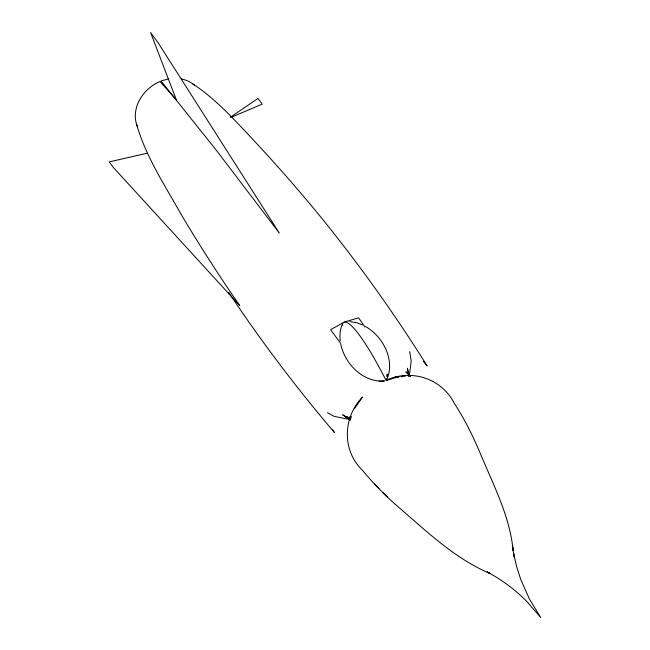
<?xml version="1.0" encoding="UTF-8"?>
<svg xmlns="http://www.w3.org/2000/svg" width="650" height="650" viewBox="0 0 650 650"><rect width="100%" height="100%" fill="white"/><g stroke="black" fill="none" stroke-linecap="round" stroke-linejoin="round"><path stroke-width="0.97" d="M409.614 373.709L411.19 360.921L409.687 351.561M351.325 416.382L349.749 420.599L350.797 417.958M387.343 378.398C394.802 358.971 382.785 336.375 365.536 326.552M342.826 323.294C340.015 328.656 339.568 334.912 340.226 340.836M354.656 408.273L362.602 397.036L362.026 397.597C342.973 417.398 341.973 450.377 361.993 469.747C373.807 483.974 386.774 497.307 400.936 509.21C428.651 533.252 456.137 559.276 490.457 573.682L487.126 571.911C501.686 579.637 515.052 589.574 526.646 601.283L540.735 617.5L529.523 599.219L520.91 579.962L516.62 566.629L513.508 552.939L514.109 556.676L512.403 545.967L513.118 550.452C509.779 515.702 492.968 484.177 479.887 452.441C472.672 435.459 464.433 418.827 454.309 403.374C441.553 378.332 411.483 368.615 386.011 380.348L383.598 375.602A118.787 17.648 66.9 0 0 344.11 322.132M230.206 117.333L258.017 98.426L262.178 104.106L231.368 117.252M343.598 322.424L330.663 329.729L340.754 343.517M168.724 78.91L160.989 80.949L216.759 150.808L279.362 233.147L158.104 42.778L150.572 32.5L176.264 99.669L159.973 81.526A35.856 29.9 -36.2 0 0 137.654 127.14M344.662 321.969L358.597 317.809L364.821 326.861M386.181 380.477L398.401 376.829L395.111 376.984L399.076 376.773M147.038 153.229L109.265 161.899L113.433 167.57L239.793 305.687C219.375 276.193 199.964 246.025 181.618 215.207C165.132 185.689 146.014 157.178 136.597 124.369M401.05 376.667L403.114 376.577M379.072 381.257L384.467 380.989C363.285 382.728 344.979 364.081 340.787 344.346M348.611 418.844L346.694 418.949L334.132 416.325L327.454 412.766M349.838 321.539L357.207 322.863L362.416 324.886M347.457 417.527L345.589 417.137L349.066 418.486M409.159 376.098L407.444 375.367L409.061 376.228M348.351 417.852L342.631 414.806L349.196 419.348M192.831 83.939C214.557 98.15 231.977 117.219 249.649 135.98C274.601 162.557 298.642 189.971 321.709 218.205C359.824 265.265 395.062 314.641 427.18 365.991L423.296 361.327M410.369 376.204L405.901 371.824L409.744 375.733M374.522 483.974L378.983 488.499M382.956 492.57L387.278 496.949M347.977 417.804L346.694 416.496L349.456 420.16M386.904 379.299L387.562 380.12L386.311 378.519M410.597 376.196L407.94 372.466L409.581 375.749M228.751 292.492C261.121 341.291 296.579 388.009 334.514 432.608L332.337 429.211M342.631 324.846L342.851 325.293M408.972 374.229L407.387 368.249L408.127 372.832M350.285 418.486L349.993 416.674L350.171 418.511M408.501 371.906L408.679 374.66M181.269 78.942A35.856 29.9 -36.2 0 1 194.366 85.174M387.278 374.319L387.01 376.317L387.278 374.319M405.186 375.993L402.472 375.448L405.234 376.025"/></g></svg>
